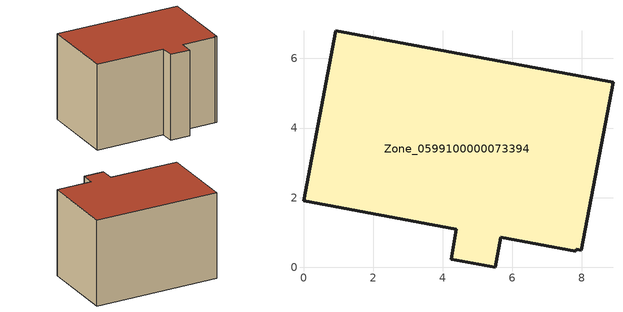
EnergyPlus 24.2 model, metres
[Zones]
Zone_0599100000073394
 floor ground (C_G): 5.67,0.86 5.51,0 4.24,0.23 4.39,1.1 0,1.91 0.92,6.8 8.89,5.32 7.99,0.49 7.83,0.51 7.82,0.47 z0
 wall outside (C_F): 4.39,1.1 4.24,0.23 5.51,0 5.67,0.86 7.82,0.47 7.83,0.51 7.99,0.49 8.89,5.32 0.92,6.8 0,1.91 4.39,1.1 z0:5.59
 roof outside (C_R): 5.67,0.86 7.82,0.47 7.83,0.51 7.99,0.49 8.89,5.32 0.92,6.8 0,1.91 4.39,1.1 4.24,0.23 5.51,0 z5.59
[BUILDING]
Pand.0599100000073394: North Axis=0; Terrain=City; Loads Convergence Tolerance Value=0.04; Temperature Convergence Tolerance Value=0.4; Solar Distribution=FullExterior; Maximum Number of Warmup Days=25; Minimum Number of Warmup Days=1
[Site:Location]
Rotterdam.The.Hague.AP_ZH_NLD Design_Conditions: Latitude=51.96; Longitude=4.45; Time Zone=1; Elevation=-4.5
[SITE:GROUNDTEMPERATURE:BUILDINGSURFACE]
18, 18, 18, 18, 18, 18, 18, 18, 18, 18, 18, 18
[MATERIAL] Thermal Absorptance=0.9; Solar Absorptance=0.7; Visible Absorptance=0.7
Name | Roughness | Thickness | Conductivity | Density | Specific Heat
G.TC.1946 | MediumSmooth | 0.15 | 1 | 540 | 1210
F.TC.1946 | Rough | 0.3 | 0.857143 | 1920 | 840
R.TC.1946 | MediumRough | 0.2 | 0.909091 | 1500 | 1000
[CONSTRUCTION]
C_G: G.TC.1946
C_F: F.TC.1946
C_R: R.TC.1946
[ZONE]
Zone_0599100000073394: Type=1; Multiplier=1; Ceiling Height=Autocalculate; Volume=Autocalculate; Floor Area=autocalculate; Part of Total Floor Area=Yes
[ZONEINFILTRATION:DESIGNFLOWRATE]
Infil_Zone_0599100000073394: Zone or ZoneList or Space or SpaceList=Zone_0599100000073394; Schedule=AlwaysOn; Design Flow Rate Calculation Method=Flow/Area; Flow Rate per Floor Area=0.003; Constant Term Coefficient=1; Temperature Term Coefficient=0; Velocity Term Coefficient=0; Velocity Squared Term Coefficient=0
[HVACTEMPLATE:ZONE:IDEALLOADSAIRSYSTEM]
Zone_0599100000073394: Maximum Heating Supply Air Temperature=50; Minimum Cooling Supply Air Temperature=13; Maximum Heating Supply Air Humidity Ratio=0.0156; Minimum Cooling Supply Air Humidity Ratio=0.0077; Heating Limit=NoLimit; Cooling Limit=NoLimit; Dehumidification Control Type=ConstantSensibleHeatRatio; Cooling Sensible Heat Ratio=0.7; Dehumidification Setpoint=60; Humidification Control Type=None; Humidification Setpoint=30; Outdoor Air Method=None; Outdoor Air Flow Rate per Person=0.00944; Outdoor Air Flow Rate per Zone Floor Area=0; Outdoor Air Flow Rate per Zone=0; Demand Controlled Ventilation Type=None; Outdoor Air Economizer Type=NoEconomizer; Heat Recovery Type=None; Sensible Heat Recovery Effectiveness=0.7; Latent Heat Recovery Effectiveness=0.65
[ZONECONTROL:THERMOSTAT]
ThermostatControl_Zone_0599100000073394: Zone or ZoneList=Zone_0599100000073394; Control Type Schedule=DualSetpointControlType; Control 1=Thermostat_Zone_0599100000073394; Temperature Difference Between Cutout And Setpoint=0
[THERMOSTATSETPOINT:DUALSETPOINT]
Thermostat_Zone_0599100000073394: Heating Setpoint Temperature Schedule=HeatingSetpoint_Zone_0599100000073394; Cooling Setpoint Temperature Schedule=CoolingSetpoint_Zone_0599100000073394
[SCHEDULE:COMPACT]
HeatingSetpoint_Zone_0599100000073394: Through: 12/31, For: AllDays, Until: 24:00, 21
CoolingSetpoint_Zone_0599100000073394: Through: 12/31, For: AllDays, Until: 24:00, 24
DualSetpointControlType: Through: 12/31, For: AllDays, Until: 24:00, 4
AlwaysOn: Through: 12/31, For: AllDays, Until: 24:00, 1
